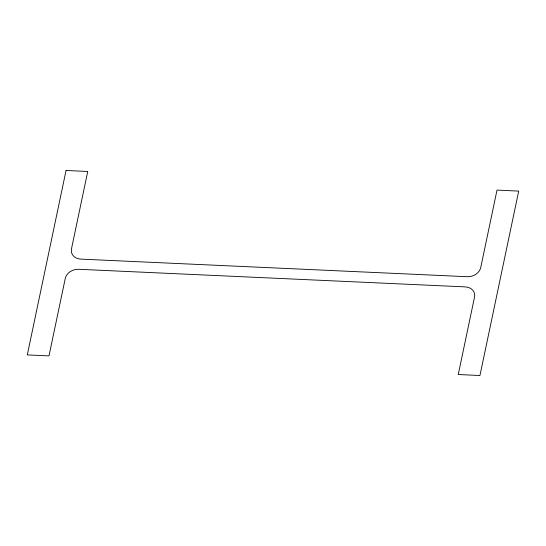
<?xml version="1.0" encoding="UTF-8"?>
<svg xmlns="http://www.w3.org/2000/svg" width="546" height="546" viewBox="0 0 546 546"><rect width="100%" height="100%" fill="white"/><g stroke="black" fill="none" stroke-linecap="round" stroke-linejoin="round"><path stroke-width="0.82" d="M66.052 170.482L27.3 354.907L48.99 355.896L65.267 278.446A11.787 9.473 -17 0 1 78.726 269.287L465.137 286.882A11.787 9.473 -17 0 1 474.529 297.079L458.258 374.529L479.948 375.518L518.7 191.093L497.01 190.104L480.733 267.554A11.787 9.473 -17 0 1 467.274 276.713L80.863 259.118A11.787 9.473 -17 0 1 71.471 248.921L87.742 171.471L66.052 170.482"/></g></svg>
